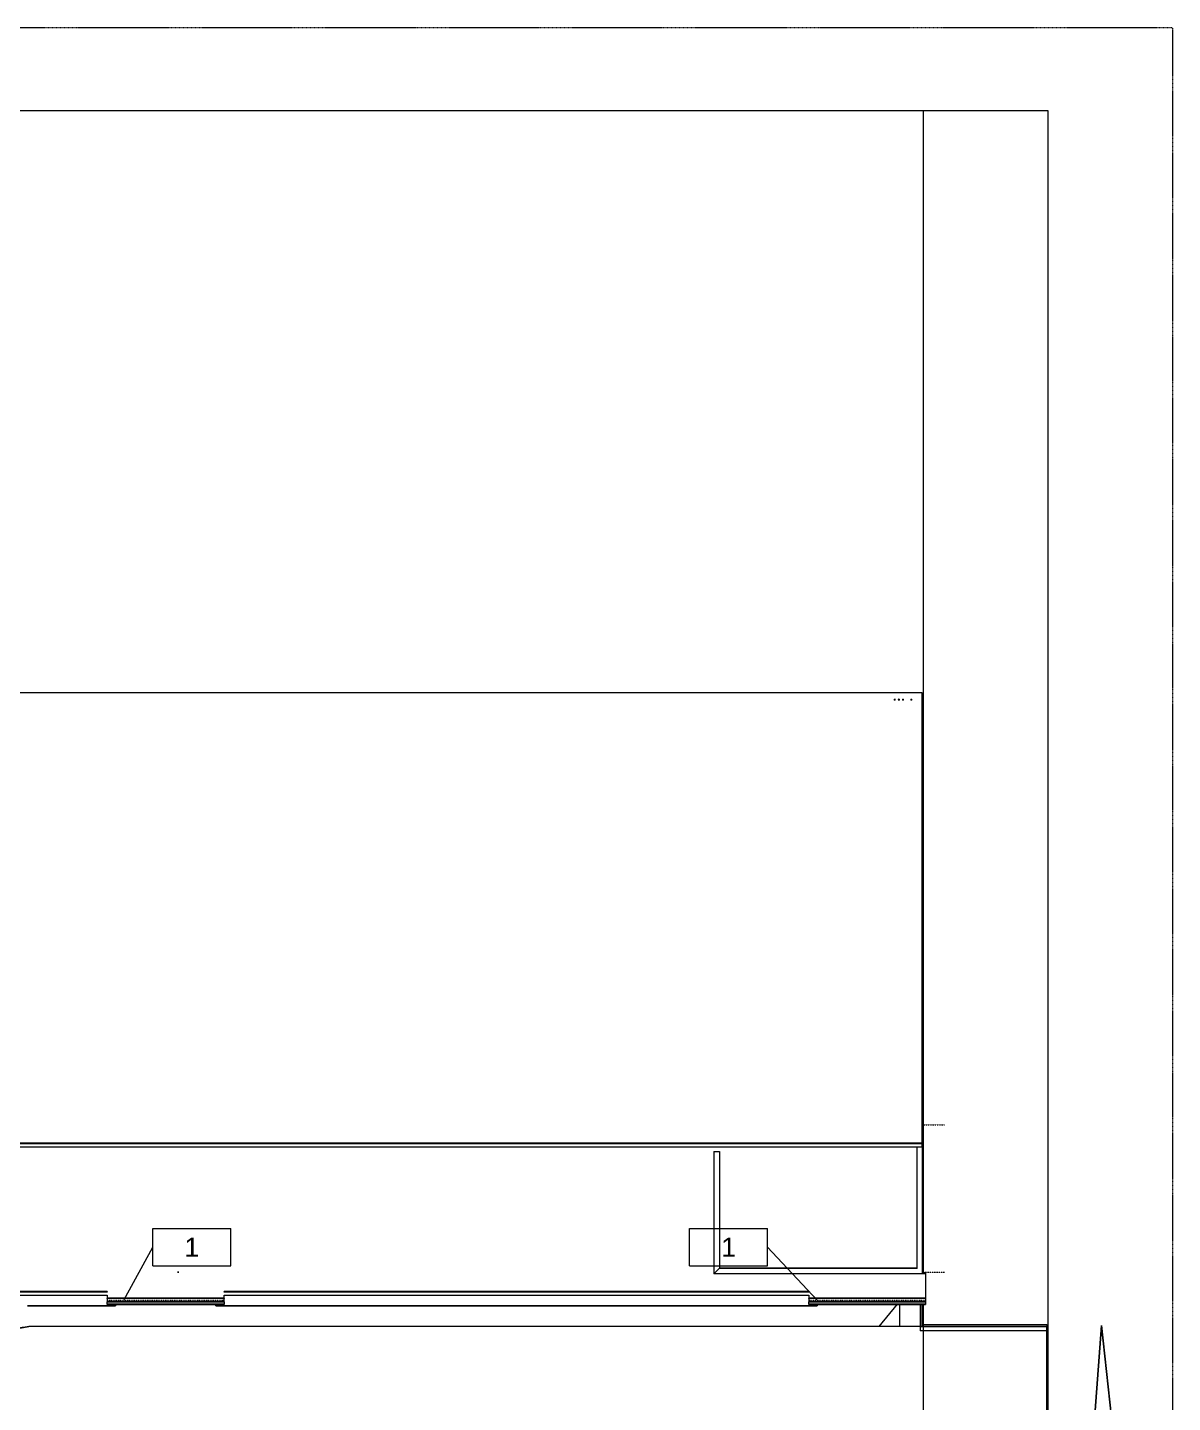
# Model space of a CAD drawing. Header units: inches. Extents: x 3 to 119514, y -26002 to 104775.
# Drawn here: x 23700 to 27008, y -23172 to -19198 of the extents above; entities that cross this region are included whole.
import ezdxf

# ---------------------------------------------------------------- set-up
doc = ezdxf.new("R2010")
doc.units = ezdxf.units.IN
doc.header["$MEASUREMENT"] = 0
for name, pattern in [('Center 1_4_', [0.53125, 0.25, -0.09375, 0.09375, -0.09375]), ('Dash', [0.25, 0.125, -0.125]), ('Dash 1_16_', [0.125, 0.0625, -0.0625]), ('Hidden', [0.28125, 0.1875, -0.09375])]:
    doc.linetypes.add(name, pattern=pattern)
for name, color, linetype, lineweight in [('A-DETL', 90, 'Continuous', 9), ('A-PROP-SBCK', 71, 'Hidden', 9), ('A-ROOF', 132, 'Continuous', 9), ('A-ROOF-OTLN', 132, 'Continuous', 9), ('A-SITE-ROAD', 130, 'Continuous', 9), ('A-SITE-SWLK', 140, 'Continuous', 9), ('A-WALL', 113, 'Continuous', 9), ('BMP', 80, 'Continuous', 9), ('C-TOPO', 7, 'Continuous', 9), ('Conc', 7, 'Continuous', 9), ('E-LITE-EQPM-IDEN', 33, 'Continuous', 9), ('E-POWR-DROP', 130, 'Continuous', 9), ('EOP-PR', 4, 'Continuous', 9), ('I-WALL', 2, 'Continuous', 9), ('PROP', 3, 'Center 1_4_', 9), ('S-BEAM', 12, 'Continuous', 9)]:
    doc.layers.add(name, color=color, linetype=linetype, lineweight=lineweight)
doc.styles.add('Arial', font='arial.ttf', dxfattribs={"height": 55.323728})

# ---------------------------------------------------------------- blocks, each defined once
blk = doc.blocks.new('HSS-Hollow Structural Section - HSS1-1_2X1-1_2X1_8 - Obsolete-1395972-Site Lighting Plan')
at = {"layer": 'S-BEAM'}
for p, q in [((26284.4, -22799.2), (26294.4, -22799.2)), ((26294.4, -22797.6), (26286.2, -22797.6)), ((26294.4, -22797.6), (26294.4, -22797.7)), ((26294.4, -22797.7), (26294.4, -22797.9)), ((26294.4, -22797.9), (26294.4, -22798.9)), ((26294.4, -22798.9), (26294.4, -22799.2))]:
    blk.add_line(p, q, dxfattribs=at)
blk = doc.blocks.new('Roofs 1 - Roofs 1-1982971-Site Lighting Plan')
at = {"layer": 'A-ROOF'}
for p, q in [((22778.1, -22851.6), (22778.1, -22850.9)), ((23930.4, -22850.9), (22778.1, -22850.9)), ((22778.1, -22852.3), (22778.1, -22851.6)), ((22778.1, -22851.6), (23930.4, -22851.6)), ((23930.4, -22852.3), (22778.1, -22852.3)), ((23930.4, -22850.9), (23930.4, -22851.6)), ((23930.4, -22851.6), (23930.4, -22852.3))]:
    blk.add_line(p, q, dxfattribs=at)
blk = doc.blocks.new('Roofs 2 - Roofs 1-1983237-Site Lighting Plan')
at = {"layer": 'A-ROOF'}
for p, q in [((22778.1, -22851.6), (22778.1, -22850.9)), ((23115.6, -22850.9), (22778.1, -22850.9)), ((22778.1, -22852.3), (22778.1, -22851.6)), ((22778.1, -22851.6), (23115.6, -22851.6)), ((23115.6, -22852.3), (22778.1, -22852.3)), ((23115.6, -22850.9), (23115.6, -22851.6)), ((23115.6, -22851.6), (23115.6, -22852.3))]:
    blk.add_line(p, q, dxfattribs=at)
blk = doc.blocks.new('Roofs 3 - Roofs 1-1983438-Site Lighting Plan')
at = {"layer": 'A-ROOF'}
for p, q in [((22778.1, -22851.6), (22778.1, -22850.9)), ((24466.6, -22850.9), (22778.1, -22850.9)), ((22778.1, -22852.3), (22778.1, -22851.6)), ((22778.1, -22851.6), (24466.6, -22851.6)), ((24466.6, -22852.3), (22778.1, -22852.3)), ((24466.6, -22850.9), (24466.6, -22851.6)), ((24466.6, -22851.6), (24466.6, -22852.3))]:
    blk.add_line(p, q, dxfattribs=at)
blk = doc.blocks.new('Roofs 4 - Roofs 1-1983494-Site Lighting Plan')
at = {"layer": 'A-ROOF'}
for p, q in [((22778.1, -22851.6), (22778.1, -22850.9)), ((23115.5, -22850.9), (22778.1, -22850.9)), ((22778.1, -22852.3), (22778.1, -22851.6)), ((22778.1, -22851.6), (23115.5, -22851.6)), ((23115.5, -22852.3), (22778.1, -22852.3)), ((23115.5, -22850.9), (23115.5, -22851.6)), ((23115.5, -22851.6), (23115.5, -22852.3))]:
    blk.add_line(p, q, dxfattribs=at)
blk = doc.blocks.new('Roofs 7 - Roofs 1-1987978-Site Lighting Plan')
at = {"layer": 'A-ROOF'}
for p, q in [((22778.1, -22851.6), (22778.1, -22850.9)), ((26284.7, -22850.9), (22778.1, -22850.9)), ((22778.1, -22852.3), (22778.1, -22851.6)), ((22778.1, -22851.6), (26284.7, -22851.6)), ((26284.7, -22852.3), (22778.1, -22852.3)), ((26284.7, -22850.9), (26284.7, -22851.6)), ((26284.7, -22851.6), (26284.7, -22852.3))]:
    blk.add_line(p, q, dxfattribs=at)
blk = doc.blocks.new('Lighting Fixture Tag - Boxed-976796-Site Lighting Plan')
at = {"layer": 'E-LITE-EQPM-IDEN'}
for p, q in [((-0.1875, 0.0937), (0.1875, 0.0937)), ((-0.1875, -0.0861), (-0.1875, 0.0937)), ((0.1875, -0.0861), (0.1875, 0.0937)), ((-0.1875, -0.0861), (0.1875, -0.0861))]:
    blk.add_line(p, q, dxfattribs=at)

msp = doc.modelspace()

# ---------------------------------------------------------------- hatches: boundary and pattern name
at = {"layer": 'E-POWR-DROP'}
for points in [[(26205.11577, -21143.79245), (26206.77202, -21143.34866), (26207.98448, -21142.1362), (26208.3154, -21141.33729), (26208.3154, -21139.62261), (26207.45807, -21138.13766), (26206.77202, -21137.61124), (26205.11577, -21137.16745), (26204.25844, -21137.28032), (26202.77348, -21138.13766), (26201.91615, -21139.62261), (26201.80327, -21140.47995), (26202.24707, -21142.1362), (26203.45952, -21143.34866)], [(26217.11577, -21143.79245), (26218.77202, -21143.34866), (26219.98448, -21142.1362), (26220.3154, -21141.33729), (26220.3154, -21139.62261), (26219.45807, -21138.13766), (26218.77202, -21137.61124), (26217.11577, -21137.16745), (26216.25844, -21137.28032), (26214.77348, -21138.13766), (26213.91615, -21139.62261), (26213.80327, -21140.47995), (26214.24707, -21142.1362), (26215.45952, -21143.34866)], [(26229.11577, -21143.79245), (26230.77202, -21143.34866), (26231.98448, -21142.1362), (26232.3154, -21141.33729), (26232.3154, -21139.62261), (26231.45807, -21138.13766), (26230.77202, -21137.61124), (26229.11577, -21137.16745), (26228.25844, -21137.28032), (26226.50046, -21138.61056), (26225.91615, -21139.62261), (26225.80327, -21140.47995), (26226.50046, -21142.46643), (26227.45952, -21143.34866)], [(26253.11577, -21143.79245), (26254.77202, -21143.34866), (26255.98448, -21142.1362), (26256.3154, -21141.33729), (26256.3154, -21139.62261), (26255.45807, -21138.13766), (26254.77202, -21137.61124), (26253.11577, -21137.16745), (26252.25844, -21137.28032), (26250.77348, -21138.13766), (26249.91615, -21139.62261), (26249.80327, -21140.47995), (26250.24707, -21142.1362), (26251.45952, -21143.34866)]]:
    msp.add_hatch(color=256, dxfattribs=at).paths.add_polyline_path(points, flags=0)

# ---------------------------------------------------------------- linework, layer by layer
at = {"layer": 'A-DETL', "linetype": 'Dash'}
for p, q in [((26284.39023, -22369.55281), (26348.4857, -22369.55281)), ((26286.20273, -22795.30281), (26348.4857, -22795.30281))]:
    msp.add_line(p, q, dxfattribs=at)
at = {"layer": 'A-DETL', "linetype": 'Dash 1_16_'}
for p, q in [((23930.39023, -22875.57212), (24267.89023, -22875.57212)), ((25956.76523, -22875.57212), (26294.51523, -22875.57212))]:
    msp.add_line(p, q, dxfattribs=at)
at = {"layer": 'A-PROP-SBCK'}
for p, q in [((21404.23523, -19438.18055), (26647.51523, -19438.18055)), ((26287.51523, -19438.18055), (26287.51523, -22797.6694)), ((26647.51523, -19438.18055), (26647.51523, -25801.37622)), ((26287.51523, -22887.79781), (26287.51523, -25779.86428))]:
    msp.add_line(p, q, dxfattribs=at)
at = {"layer": 'A-ROOF'}
for p, q in [((26284.39023, -21120.45299), (22777.63923, -21120.45299)), ((26284.39023, -22422.38815), (26284.39023, -21120.45299)), ((22777.63923, -22433.09526), (26284.39023, -22433.09526)), ((26284.39023, -22433.09526), (26284.39023, -22423.80237)), ((26294.39023, -22799.17781), (26284.39023, -22799.17781)), ((26294.39023, -22799.17781), (26294.39023, -22869.64419)), ((22778.14023, -22861.61531), (23930.39023, -22861.61531)), ((23930.39023, -22861.61531), (23930.39023, -22869.64419)), ((23930.39023, -22871.0584), (23930.39023, -22880.3513)), ((23930.39023, -22880.3513), (24267.89023, -22880.3513)), ((24267.89023, -22869.64419), (24267.89023, -22861.61531)), ((24267.89023, -22861.61531), (25956.89023, -22861.61531)), ((24267.89023, -22880.3513), (24267.89023, -22871.0584)), ((25956.89023, -22861.61531), (25956.89023, -22880.3513)), ((25956.89023, -22880.3513), (26294.39023, -22880.3513)), ((26294.39023, -22871.0584), (26294.39023, -22880.3513))]:
    msp.add_line(p, q, dxfattribs=at)
at = {"layer": 'A-ROOF-OTLN'}
for p, q in [((23930.39023, -22887.90061), (23930.39023, -22880.3513)), ((24267.89023, -22880.4138), (23930.39023, -22880.4138)), ((24267.89023, -22880.3513), (24267.89023, -22887.90061)), ((25956.89023, -22887.90061), (25956.89023, -22880.3513)), ((26294.39023, -22880.4138), (25956.89023, -22880.4138)), ((26294.39023, -22880.3513), (26294.39023, -22887.90061)), ((24267.89023, -22887.2888), (23930.39023, -22887.2888)), ((23930.39023, -22887.90061), (24267.89023, -22887.90061)), ((26294.39023, -22887.2888), (25956.89023, -22887.2888)), ((25956.89023, -22887.90061), (26294.39023, -22887.90061))]:
    msp.add_line(p, q, dxfattribs=at)
at = {"layer": 'A-SITE-ROAD'}
for p, q in [((26212.51878, -22887.71708), (26158.89344, -22952.06748)), ((26218.89344, -22887.71846), (26218.89344, -22952.06748)), ((26158.89344, -22952.06748), (23703.90309, -22952.06748)), ((26278.89023, -22952.06748), (26158.89344, -22952.06748))]:
    msp.add_line(p, q, dxfattribs=at)
msp.add_arc((23750.97277, -23308.97705), 360, 97.51288256, 110, dxfattribs=at)
at = {"layer": 'A-SITE-SWLK'}
for p, q in [((23700.11605, -22892.06748), (23954.26523, -22892.06748)), ((24244.01523, -22892.06748), (25981.01523, -22892.06748)), ((26284.89023, -22887.79731), (26284.89023, -22946.06748))]:
    msp.add_line(p, q, dxfattribs=at)
at = {"layer": 'A-WALL'}
for p, q in [((26284.39023, -22372.92781), (26286.20273, -22372.92781)), ((26285.70273, -22798.30281), (26285.70273, -22372.92781)), ((26286.20273, -22798.30281), (26286.20273, -22372.92781)), ((25682.57773, -22446.67781), (25699.07773, -22446.67781)), ((25682.57773, -22446.67781), (25682.57773, -22800.11531)), ((25683.07773, -22446.67781), (25683.07773, -22799.61531)), ((25698.57773, -22446.67781), (25698.57773, -22784.11531)), ((25699.07773, -22446.67781), (25699.07773, -22783.61531)), ((26269.70273, -22783.61531), (26269.70273, -22433.09526)), ((26270.20273, -22784.11531), (26270.20273, -22433.09526)), ((25682.57773, -22800.11531), (25699.07773, -22783.61531)), ((26284.39023, -22800.11531), (25682.57773, -22800.11531)), ((26284.39023, -22799.61531), (25683.07773, -22799.61531)), ((26270.20273, -22784.11531), (25698.57773, -22784.11531)), ((26269.70273, -22783.61531), (25699.07773, -22783.61531)), ((26284.39023, -22798.30281), (26284.39023, -22800.11531)), ((26286.20273, -22798.30281), (26284.39023, -22798.30281))]:
    msp.add_line(p, q, dxfattribs=at)
at = {"layer": 'BMP'}
for p, q in [((26802.32184, -22948.60768), (26686.9098, -24484.12003)), ((26970.77509, -24504.37125), (26802.32184, -22948.60768))]:
    msp.add_line(p, q, dxfattribs=at)
at = {"layer": 'C-TOPO'}
for p, q in [((23700.11572, -22892.06689), (23954.26465, -22892.06689)), ((23954.26465, -22892.06689), (23700.11572, -22892.06689)), ((23954.26465, -22892.06689), (23954.26465, -22887.79912)), ((23954.26465, -22887.79912), (23954.26465, -22892.06689)), ((24244.01514, -22887.79458), (24244.01514, -22892.06689)), ((24244.01514, -22892.06689), (24244.01514, -22887.79458)), ((24244.01514, -22892.06689), (25981.0166, -22892.06689)), ((25981.0166, -22892.06689), (24244.01514, -22892.06689)), ((25981.0166, -22892.06689), (25981.0166, -22887.79912)), ((25981.0166, -22887.79912), (25981.0166, -22892.06689)), ((26284.88965, -22887.79731), (26284.88965, -22952.06689)), ((26284.88965, -22952.06689), (26284.88965, -22887.79731)), ((23703.90381, -22952.06689), (23678.12109, -22956.4248)), ((23678.12109, -22956.4248), (23703.90381, -22952.06689)), ((26644.51465, -22952.06689), (23703.90381, -22952.06689)), ((26284.88965, -22952.06689), (23703.90381, -22952.06689)), ((26284.88965, -22952.06689), (26644.51465, -22952.06689)), ((26644.51465, -22952.06689), (26644.51465, -24380.06689)), ((26644.51465, -24380.06689), (26644.51465, -22952.06689)), ((26686.91016, -24484.12061), (26802.32227, -22948.6084)), ((26802.32227, -22948.6084), (26686.91016, -24484.12061)), ((26802.32227, -22948.6084), (26970.77637, -24504.37061)), ((26970.77637, -24504.37061), (26802.32227, -22948.6084))]:
    msp.add_line(p, q, dxfattribs=at)
at = {"layer": 'Conc'}
for p in [(26278.89023, -22887.79617), (26644.51523, -22964.06748)]:
    msp.add_line(p, (26278.89023, -22964.06748), dxfattribs=at)
at = {"layer": 'E-LITE-EQPM-IDEN'}
for p, q in [((23978.39023, -22876.07212), (24062.20684, -22723.10944)), ((25980.89023, -22876.07212), (25837.77326, -22723.10944))]:
    msp.add_line(p, q, dxfattribs=at)
at = {"layer": 'EOP-PR'}
for p, q in [((26278.89023, -22952.06748), (26644.51523, -22952.06748)), ((26284.89023, -22946.06748), (26644.51523, -22946.06748)), ((26644.51523, -22946.06748), (26644.51523, -24380.06748))]:
    msp.add_line(p, q, dxfattribs=at)
at = {"layer": 'I-WALL'}
for p, q in [((24132.95273, -22795.42781), (24132.95273, -22795.30281)), ((24137.70273, -22795.30281), (24132.95273, -22795.30281)), ((24132.95273, -22795.42781), (24137.70273, -22795.42781)), ((24137.70273, -22795.30281), (24137.70273, -22795.42781))]:
    msp.add_line(p, q, dxfattribs=at)
at = {"layer": 'PROP'}
for p, q in [((20984.23523, -19198.18055), (27007.51523, -19198.18055)), ((27007.51523, -19198.18055), (27007.51523, -25943.10222))]:
    msp.add_line(p, q, dxfattribs=at)

# ---------------------------------------------------------------- block references
at = {"layer": 'A-ROOF'}
for name, p in [('Roofs 7 - Roofs 1-1987978-Site Lighting Plan', (0, 428.52005)), ('Roofs 1 - Roofs 1-1982971-Site Lighting Plan', (0, 0)), ('Roofs 2 - Roofs 1-1983237-Site Lighting Plan', (1152.25, -18.73599)), ('Roofs 3 - Roofs 1-1983438-Site Lighting Plan', (1490, 0)), ('Roofs 4 - Roofs 1-1983494-Site Lighting Plan', (3178.875, -18.73599))]:
    msp.add_blockref(name, p, dxfattribs=at)
at = {"layer": 'E-LITE-EQPM-IDEN', "xscale": 599.9999999999994, "yscale": 599.9999999999994, "zscale": 599.9999999999994}
for p in [(24174.70684, -22725.39938), (25725.27326, -22725.39938)]:
    msp.add_blockref('Lighting Fixture Tag - Boxed-976796-Site Lighting Plan', p, dxfattribs=at)
at = {"layer": 'S-BEAM'}
msp.add_blockref('HSS-Hollow Structural Section - HSS1-1_2X1-1_2X1_8 - Obsolete-1395972-Site Lighting Plan', (0, 0), dxfattribs=at)

# ---------------------------------------------------------------- texts
at = {"layer": 'E-LITE-EQPM-IDEN', "char_height": 55.32373, "width": 51.3, "attachment_point": 2, "line_spacing_factor": 0.938532, "style": 'Arial'}
for insert in [(24174.90802, -22695.08532), (25725.47444, -22695.08532)]:
    msp.add_mtext('1', dxfattribs=dict(at, insert=insert))

doc.saveas('drawing.dxf')
